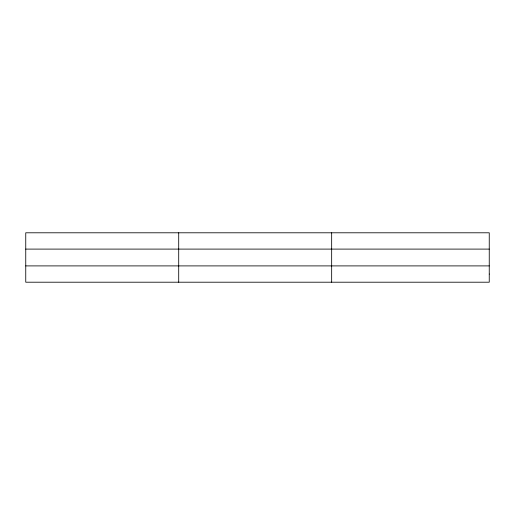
<?xml version="1.0" encoding="UTF-8"?>
<svg xmlns="http://www.w3.org/2000/svg" width="515" height="515" viewBox="0 0 515 515"><rect width="100%" height="100%" fill="white"/><g stroke="black" fill="none" stroke-linecap="round" stroke-linejoin="round"><path stroke-width="0.77" d="M178.705 232.793L178.705 282.207M331.66 232.793L331.66 282.207M25.75 249.099L489.25 249.099M25.75 265.901L489.25 265.901M489.25 274.051L489.25 282.207L25.75 282.207L25.75 232.793L489.25 232.793L489.25 274.051"/></g></svg>
